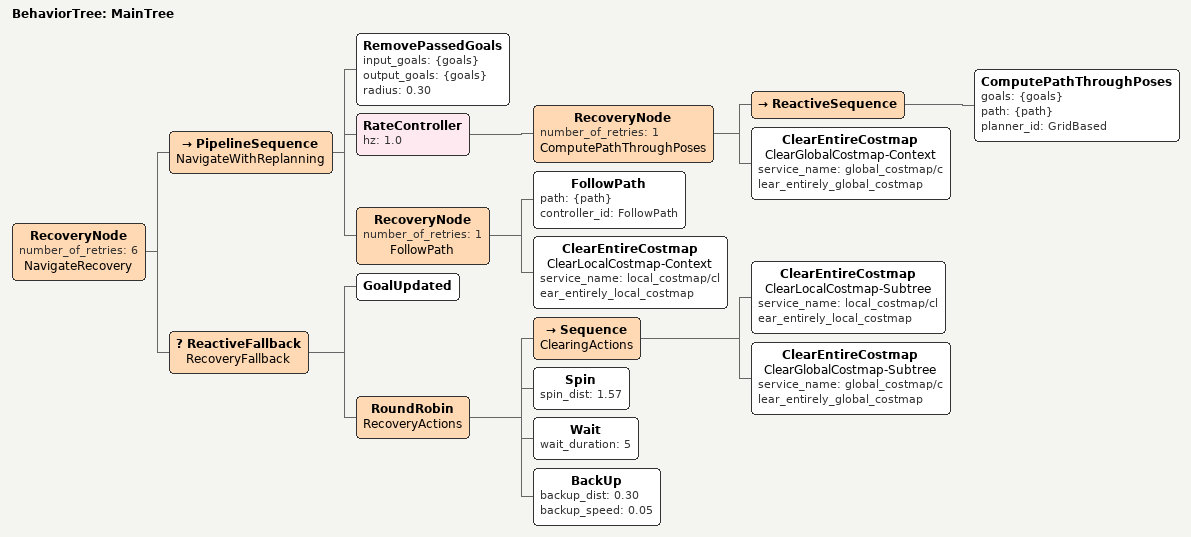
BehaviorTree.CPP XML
<root main_tree_to_execute="MainTree">
  <BehaviorTree ID="MainTree">
    <RecoveryNode number_of_retries="6" name="NavigateRecovery">
      <PipelineSequence name="NavigateWithReplanning">
        <!-- Check passed goals every BT tick; fast stair motion can cross the
             acceptance radius between the slower global replans. -->
        <RemovePassedGoals input_goals="{goals}" output_goals="{goals}" radius="0.30"/>
        <RateController hz="1.0">
          <RecoveryNode number_of_retries="1" name="ComputePathThroughPoses">
            <ReactiveSequence>
              <ComputePathThroughPoses goals="{goals}" path="{path}" planner_id="GridBased"/>
            </ReactiveSequence>
            <ClearEntireCostmap name="ClearGlobalCostmap-Context" service_name="global_costmap/clear_entirely_global_costmap"/>
          </RecoveryNode>
        </RateController>
        <RecoveryNode number_of_retries="1" name="FollowPath">
          <FollowPath path="{path}" controller_id="FollowPath"/>
          <ClearEntireCostmap name="ClearLocalCostmap-Context" service_name="local_costmap/clear_entirely_local_costmap"/>
        </RecoveryNode>
      </PipelineSequence>
      <ReactiveFallback name="RecoveryFallback">
        <GoalUpdated/>
        <RoundRobin name="RecoveryActions">
          <Sequence name="ClearingActions">
            <ClearEntireCostmap name="ClearLocalCostmap-Subtree" service_name="local_costmap/clear_entirely_local_costmap"/>
            <ClearEntireCostmap name="ClearGlobalCostmap-Subtree" service_name="global_costmap/clear_entirely_global_costmap"/>
          </Sequence>
          <Spin spin_dist="1.57"/>
          <Wait wait_duration="5"/>
          <BackUp backup_dist="0.30" backup_speed="0.05"/>
        </RoundRobin>
      </ReactiveFallback>
    </RecoveryNode>
  </BehaviorTree>
</root>
